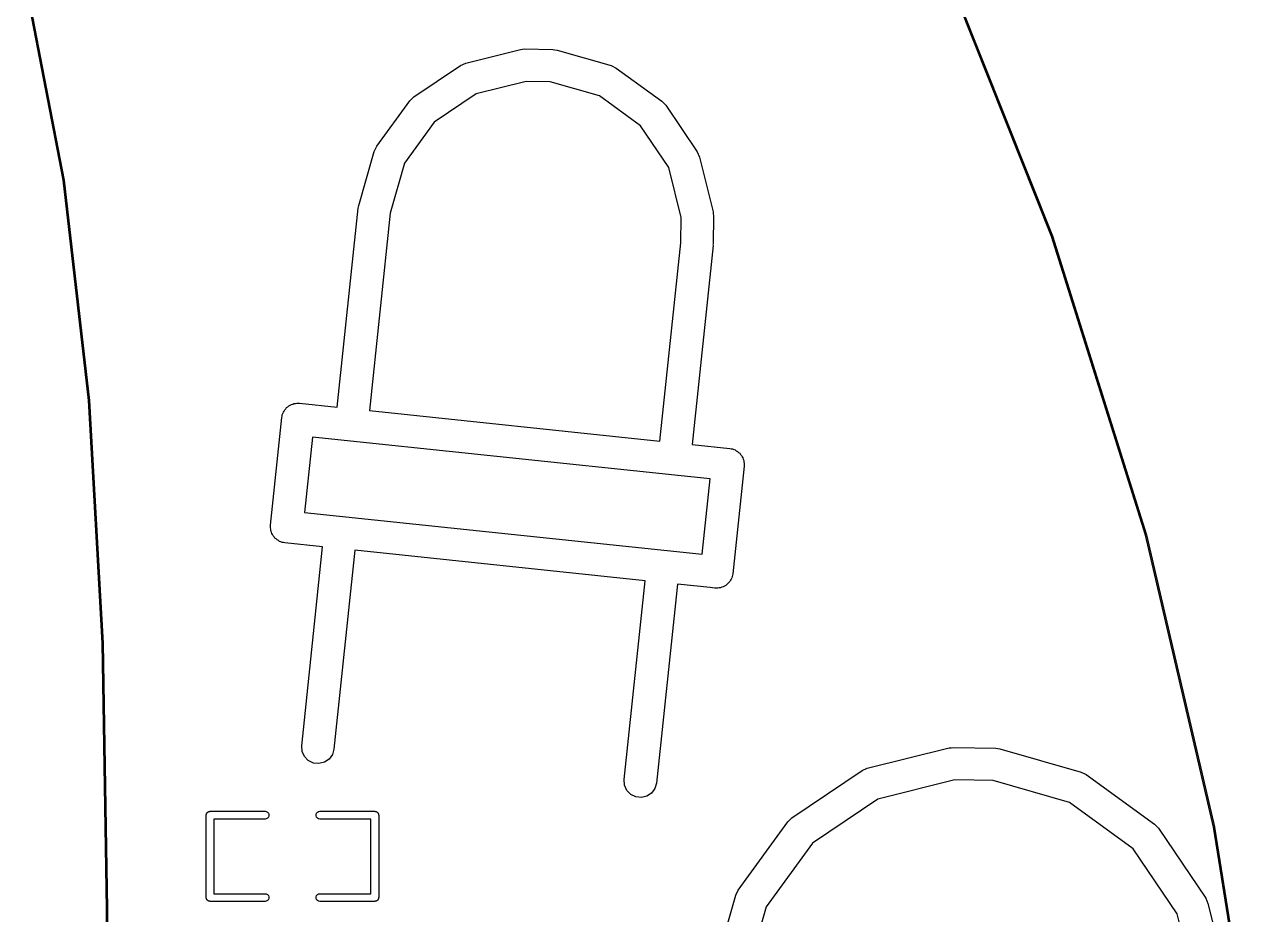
# Model space of a CAD drawing. Extents: x 69.6 to 139.6, y -158 to -61.
# Drawn here: x 127.87 to 139.29, y -87.83 to -79.6 of the extents above; entities that cross this region are included whole.
import ezdxf

# ---------------------------------------------------------------- set-up
doc = ezdxf.new("R2010")
doc.units = 0
doc.header["$MEASUREMENT"] = 0
doc.layers.add('BLACK', color=7, linetype='CONTINUOUS')

msp = doc.modelspace()

# ---------------------------------------------------------------- linework, layer by layer
at = {"layer": 'Black'}
for p, q in [((128.228, -81.0345), (127.873, -79.1933)), ((127.883, -79.1911), (128.238, -81.0328)), ((136.512, -79.3674), (137.38, -81.5504)), ((137.371, -81.5539), (136.502, -79.3712)), ((131.952, -79.9508), (132.458, -79.8248)), ((132.458, -79.8248), (132.477, -79.8234)), ((132.477, -79.8234), (132.497, -79.8204)), ((132.497, -79.8204), (132.758, -79.8249)), ((132.758, -79.8249), (132.777, -79.8287)), ((132.777, -79.8287), (132.797, -79.8307)), ((132.797, -79.8307), (133.298, -79.9743)), ((131.473, -80.2633), (131.905, -79.972)), ((131.905, -79.972), (131.952, -79.9508)), ((131.952, -79.9508), (131.952, -79.9508)), ((133.298, -79.9743), (133.344, -79.9971)), ((133.344, -79.9971), (133.344, -79.9971)), ((133.344, -79.9971), (133.344, -79.9971)), ((133.344, -79.9971), (133.766, -80.3033)), ((132.511, -80.1207), (132.05, -80.2355)), ((132.733, -80.1245), (132.511, -80.1207)), ((133.189, -80.2554), (132.733, -80.1245)), ((131.435, -80.2995), (131.473, -80.2633)), ((132.05, -80.2355), (131.662, -80.4972)), ((133.568, -80.5305), (133.189, -80.2554)), ((131.129, -80.721), (131.435, -80.2995)), ((131.435, -80.2995), (131.435, -80.2995)), ((133.766, -80.3033), (133.766, -80.3034)), ((133.766, -80.3034), (133.766, -80.3034)), ((133.766, -80.3034), (133.802, -80.3408)), ((133.802, -80.3408), (134.093, -80.7727)), ((131.662, -80.4972), (131.387, -80.8759)), ((133.83, -80.9185), (133.568, -80.5305)), ((131.106, -80.7678), (131.129, -80.721)), ((131.129, -80.721), (131.129, -80.721)), ((130.963, -81.2686), (131.106, -80.7678)), ((134.093, -80.7727), (134.115, -80.8203)), ((134.115, -80.8203), (134.115, -80.8203)), ((134.115, -80.8203), (134.241, -81.3258)), ((131.387, -80.8759), (131.255, -81.3386)), ((133.945, -81.3792), (133.83, -80.9185)), ((128.462, -83.0727), (128.228, -81.0345)), ((128.238, -81.0328), (128.238, -81.033)), ((128.238, -81.033), (128.238, -81.0332)), ((128.238, -81.0332), (128.472, -83.0717)), ((130.764, -83.1341), (130.958, -81.2942)), ((130.958, -81.2942), (130.961, -81.2816)), ((130.961, -81.2816), (130.963, -81.2686)), ((131.255, -81.3386), (131.063, -83.1654)), ((133.941, -81.6143), (133.945, -81.3792)), ((134.245, -81.3647), (134.24, -81.6261)), ((134.241, -81.3258), (134.242, -81.3453)), ((134.242, -81.3453), (134.245, -81.3647)), ((133.748, -83.4477), (133.941, -81.6143)), ((134.24, -81.6392), (134.046, -83.479)), ((134.24, -81.6261), (134.239, -81.6326)), ((134.239, -81.6326), (134.24, -81.6392)), ((138.239, -84.3177), (137.371, -81.5539)), ((137.38, -81.5504), (137.38, -81.5505)), ((137.38, -81.5505), (137.38, -81.5507)), ((137.38, -81.5507), (138.249, -84.3148)), ((128.59, -85.3169), (128.462, -83.0727)), ((128.472, -83.0717), (128.472, -83.0719)), ((128.472, -83.0719), (128.472, -83.072)), ((128.472, -83.072), (128.6, -85.3165)), ((130.296, -83.1388), (130.307, -83.1314)), ((130.307, -83.1314), (130.317, -83.1223)), ((130.317, -83.1223), (130.329, -83.117)), ((130.329, -83.117), (130.34, -83.1096)), ((130.34, -83.1096), (130.352, -83.1065)), ((130.352, -83.1065), (130.364, -83.1011)), ((130.364, -83.1011), (130.377, -83.1002)), ((130.377, -83.1002), (130.39, -83.097)), ((130.39, -83.097), (130.403, -83.0984)), ((130.403, -83.0984), (130.416, -83.0975)), ((130.416, -83.0975), (130.764, -83.1341)), ((130.147, -84.2255), (130.251, -83.231)), ((130.251, -83.231), (130.255, -83.2184)), ((130.255, -83.2184), (130.256, -83.2053)), ((130.256, -83.2053), (130.262, -83.1935)), ((130.262, -83.1935), (130.266, -83.1809)), ((130.266, -83.1809), (130.273, -83.1703)), ((130.273, -83.1703), (130.279, -83.1585)), ((130.279, -83.1585), (130.289, -83.1494)), ((130.289, -83.1494), (130.296, -83.1388)), ((131.063, -83.1654), (133.748, -83.4477)), ((130.534, -83.4115), (130.461, -84.1077)), ((133.945, -83.77), (130.534, -83.4115)), ((134.046, -83.479), (134.394, -83.5156)), ((134.394, -83.5156), (134.407, -83.5192)), ((134.407, -83.5192), (134.42, -83.5206)), ((134.42, -83.5206), (134.432, -83.5264)), ((134.432, -83.5264), (134.444, -83.53)), ((134.444, -83.53), (134.455, -83.5377)), ((134.455, -83.5377), (134.467, -83.5434)), ((134.467, -83.5434), (134.476, -83.5529)), ((134.476, -83.5529), (134.487, -83.5606)), ((134.487, -83.5606), (134.494, -83.5715)), ((134.494, -83.5715), (134.503, -83.5809)), ((134.503, -83.5809), (134.508, -83.5929)), ((134.508, -83.5929), (134.516, -83.6038)), ((134.528, -83.6805), (134.423, -84.675)), ((134.516, -83.6038), (134.519, -83.6165)), ((134.519, -83.6165), (134.524, -83.6285)), ((134.524, -83.6285), (134.525, -83.6416)), ((134.525, -83.6416), (134.528, -83.6543)), ((134.528, -83.6543), (134.527, -83.6674)), ((134.527, -83.6674), (134.528, -83.6805)), ((134.214, -83.7983), (133.945, -83.77)), ((134.141, -84.4945), (134.214, -83.7983)), ((130.461, -84.1077), (134.141, -84.4945)), ((130.146, -84.2517), (130.148, -84.2386)), ((130.15, -84.2644), (130.146, -84.2517)), ((130.148, -84.2386), (130.147, -84.2255)), ((130.15, -84.2775), (130.15, -84.2644)), ((130.156, -84.2895), (130.15, -84.2775)), ((130.159, -84.3022), (130.156, -84.2895)), ((130.166, -84.3131), (130.159, -84.3022)), ((130.172, -84.3251), (130.166, -84.3131)), ((130.181, -84.3345), (130.172, -84.3251)), ((130.188, -84.3454), (130.181, -84.3345)), ((130.199, -84.3531), (130.188, -84.3454)), ((130.208, -84.3626), (130.199, -84.3531)), ((130.22, -84.3683), (130.208, -84.3626)), ((130.23, -84.376), (130.22, -84.3683)), ((130.243, -84.3796), (130.23, -84.376)), ((130.255, -84.3854), (130.243, -84.3796)), ((130.268, -84.3868), (130.255, -84.3854)), ((130.28, -84.3904), (130.268, -84.3868)), ((130.628, -84.427), (130.28, -84.3904)), ((138.868, -87.0203), (138.239, -84.3177)), ((138.249, -84.3148), (138.249, -84.315)), ((138.249, -84.315), (138.249, -84.3152)), ((138.249, -84.3152), (138.877, -87.0182)), ((130.435, -86.2668), (130.628, -84.427)), ((130.927, -84.4583), (130.733, -86.2982)), ((133.612, -84.7405), (130.927, -84.4583)), ((134.401, -84.7357), (134.395, -84.7475)), ((134.409, -84.7251), (134.401, -84.7357)), ((134.413, -84.7125), (134.409, -84.7251)), ((134.418, -84.7007), (134.413, -84.7125)), ((134.42, -84.6876), (134.418, -84.7007)), ((134.423, -84.675), (134.42, -84.6876)), ((133.419, -86.5804), (133.612, -84.7405)), ((133.91, -84.7719), (133.717, -86.6118)), ((134.214, -84.8038), (133.91, -84.7719)), ((134.258, -84.8085), (134.214, -84.8038)), ((134.272, -84.8076), (134.258, -84.8085)), ((134.285, -84.8089), (134.272, -84.8076)), ((134.297, -84.8058), (134.285, -84.8089)), ((134.31, -84.8049), (134.297, -84.8058)), ((134.322, -84.7995), (134.31, -84.8049)), ((134.335, -84.7963), (134.322, -84.7995)), ((134.346, -84.789), (134.335, -84.7963)), ((134.358, -84.7837), (134.346, -84.789)), ((134.367, -84.7746), (134.358, -84.7837)), ((134.378, -84.7672), (134.367, -84.7746)), ((134.386, -84.7566), (134.378, -84.7672)), ((134.395, -84.7475), (134.386, -84.7566)), ((128.629, -87.7761), (128.59, -85.3169)), ((128.6, -85.3165), (128.6, -85.3166)), ((128.6, -85.3166), (128.6, -85.3167)), ((128.6, -85.3167), (128.639, -87.776)), ((130.439, -86.3188), (130.435, -86.2668)), ((130.46, -86.3664), (130.439, -86.3188)), ((130.733, -86.2982), (130.719, -86.3483)), ((135.666, -86.4752), (136.424, -86.2862)), ((136.424, -86.2862), (136.443, -86.2848)), ((136.443, -86.2848), (136.463, -86.2817)), ((136.463, -86.2817), (136.855, -86.2886)), ((136.855, -86.2886), (136.874, -86.2923)), ((136.874, -86.2923), (136.894, -86.2944)), ((136.894, -86.2944), (137.645, -86.5097)), ((130.496, -86.4039), (130.46, -86.3664)), ((130.543, -86.4267), (130.496, -86.4039)), ((130.595, -86.4321), (130.543, -86.4267)), ((130.645, -86.4195), (130.595, -86.4321)), ((130.688, -86.3904), (130.645, -86.4195)), ((130.719, -86.3483), (130.688, -86.3904)), ((134.97, -86.9334), (135.618, -86.4964)), ((135.618, -86.4964), (135.666, -86.4752)), ((135.666, -86.4752), (135.666, -86.4752)), ((137.645, -86.5097), (137.692, -86.5326)), ((137.692, -86.5326), (138.324, -86.9919)), ((133.422, -86.6324), (133.419, -86.5804)), ((133.443, -86.68), (133.422, -86.6324)), ((133.703, -86.6618), (133.672, -86.704)), ((133.717, -86.6118), (133.703, -86.6618)), ((136.477, -86.582), (135.764, -86.7599)), ((136.83, -86.5882), (136.477, -86.582)), ((137.537, -86.7908), (136.83, -86.5882)), ((133.48, -86.7174), (133.443, -86.68)), ((133.526, -86.7403), (133.48, -86.7174)), ((133.578, -86.7457), (133.526, -86.7403)), ((133.629, -86.7331), (133.578, -86.7457)), ((133.672, -86.704), (133.629, -86.7331)), ((135.764, -86.7599), (135.16, -87.1673)), ((138.126, -87.219), (137.537, -86.7908)), ((129.552, -86.909), (129.553, -86.9059)), ((129.553, -86.9028), (129.554, -86.8999)), ((129.553, -86.9059), (129.553, -86.9028)), ((129.554, -86.8999), (129.555, -86.8968)), ((129.555, -86.8968), (129.556, -86.8941)), ((129.556, -86.8941), (129.557, -86.8912)), ((129.557, -86.8912), (129.559, -86.8888)), ((129.559, -86.8888), (129.561, -86.8861)), ((129.561, -86.8861), (129.563, -86.8841)), ((129.563, -86.8841), (129.565, -86.8818)), ((129.565, -86.8818), (129.568, -86.8802)), ((129.568, -86.8802), (129.57, -86.8782)), ((129.57, -86.8782), (129.573, -86.8771)), ((129.573, -86.8771), (129.576, -86.8756)), ((129.576, -86.8756), (129.579, -86.875)), ((129.579, -86.875), (129.582, -86.874)), ((129.582, -86.874), (129.585, -86.874)), ((129.585, -86.874), (129.588, -86.8734)), ((129.588, -86.8734), (130.096, -86.8734)), ((130.096, -86.8734), (130.108, -86.8756)), ((130.108, -86.8756), (130.119, -86.8818)), ((130.119, -86.8818), (130.127, -86.8912)), ((130.127, -86.8912), (130.131, -86.9028)), ((130.131, -86.9028), (130.131, -86.9152)), ((130.569, -86.9028), (130.573, -86.8912)), ((130.569, -86.9152), (130.569, -86.9028)), ((130.573, -86.8912), (130.581, -86.8818)), ((130.581, -86.8818), (130.592, -86.8756)), ((130.592, -86.8756), (130.604, -86.8734)), ((130.604, -86.8734), (131.112, -86.8734)), ((131.112, -86.8734), (131.115, -86.874)), ((131.115, -86.874), (131.118, -86.874)), ((131.118, -86.874), (131.121, -86.875)), ((131.121, -86.875), (131.124, -86.8756)), ((131.124, -86.8756), (131.127, -86.8771)), ((131.127, -86.8771), (131.13, -86.8782)), ((131.13, -86.8782), (131.132, -86.8802)), ((131.132, -86.8802), (131.135, -86.8818)), ((131.135, -86.8818), (131.137, -86.8841)), ((131.137, -86.8841), (131.139, -86.8861)), ((131.139, -86.8861), (131.141, -86.8888)), ((131.141, -86.8888), (131.143, -86.8912)), ((131.143, -86.8912), (131.144, -86.8941)), ((131.144, -86.8941), (131.145, -86.8968)), ((131.145, -86.8968), (131.146, -86.8999)), ((131.146, -86.8999), (131.147, -86.9028)), ((131.147, -86.9028), (131.147, -86.9059)), ((131.147, -86.9059), (131.148, -86.909)), ((129.552, -87.671), (129.552, -86.909)), ((130.096, -86.9446), (129.624, -86.9446)), ((129.624, -86.9446), (129.624, -87.6354)), ((130.108, -86.9424), (130.096, -86.9446)), ((130.119, -86.9362), (130.108, -86.9424)), ((130.127, -86.9268), (130.119, -86.9362)), ((130.131, -86.9152), (130.127, -86.9268)), ((130.573, -86.9268), (130.569, -86.9152)), ((130.581, -86.9362), (130.573, -86.9268)), ((130.592, -86.9424), (130.581, -86.9362)), ((130.604, -86.9446), (130.592, -86.9424)), ((131.076, -86.9446), (130.604, -86.9446)), ((131.076, -87.6354), (131.076, -86.9446)), ((131.148, -86.909), (131.148, -87.671)), ((134.473, -87.6017), (134.933, -86.9695)), ((134.933, -86.9695), (134.97, -86.9334)), ((138.324, -86.9919), (138.36, -87.0294)), ((139.283, -89.6132), (138.868, -87.0203)), ((138.877, -87.0182), (138.877, -87.0184)), ((138.877, -87.0184), (138.877, -87.0186)), ((138.877, -87.0186), (139.293, -89.6117)), ((138.36, -87.0294), (138.797, -87.6772)), ((135.16, -87.1673), (134.732, -87.7567)), ((138.533, -87.823), (138.126, -87.219)), ((129.553, -87.6741), (129.552, -87.671)), ((129.553, -87.6772), (129.553, -87.6741)), ((129.554, -87.6801), (129.553, -87.6772)), ((129.555, -87.6832), (129.554, -87.6801)), ((129.556, -87.6859), (129.555, -87.6832)), ((129.557, -87.6888), (129.556, -87.6859)), ((129.559, -87.6912), (129.557, -87.6888)), ((129.561, -87.6939), (129.559, -87.6912)), ((129.563, -87.6959), (129.561, -87.6939)), ((129.565, -87.6982), (129.563, -87.6959)), ((129.568, -87.6998), (129.565, -87.6982)), ((129.57, -87.7018), (129.568, -87.6998)), ((129.573, -87.7029), (129.57, -87.7018)), ((129.576, -87.7044), (129.573, -87.7029)), ((129.579, -87.705), (129.576, -87.7044)), ((129.582, -87.706), (129.579, -87.705)), ((129.624, -87.6354), (130.096, -87.6354)), ((130.096, -87.6354), (130.108, -87.6376)), ((130.108, -87.7044), (130.096, -87.7066)), ((130.108, -87.6376), (130.119, -87.6438)), ((130.119, -87.6982), (130.108, -87.7044)), ((130.119, -87.6438), (130.127, -87.6532)), ((130.127, -87.6888), (130.119, -87.6982)), ((130.127, -87.6532), (130.131, -87.6648)), ((130.131, -87.6772), (130.127, -87.6888)), ((130.131, -87.6648), (130.131, -87.6772)), ((130.569, -87.6648), (130.573, -87.6532)), ((130.569, -87.6772), (130.569, -87.6648)), ((130.573, -87.6888), (130.569, -87.6772)), ((130.573, -87.6532), (130.581, -87.6438)), ((130.581, -87.6982), (130.573, -87.6888)), ((130.581, -87.6438), (130.592, -87.6376)), ((130.592, -87.7044), (130.581, -87.6982)), ((130.592, -87.6376), (130.604, -87.6354)), ((130.604, -87.7066), (130.592, -87.7044)), ((130.604, -87.6354), (131.076, -87.6354)), ((131.121, -87.705), (131.118, -87.706)), ((131.124, -87.7044), (131.121, -87.705)), ((131.127, -87.7029), (131.124, -87.7044)), ((131.13, -87.7018), (131.127, -87.7029)), ((131.132, -87.6998), (131.13, -87.7018)), ((131.135, -87.6982), (131.132, -87.6998)), ((131.137, -87.6959), (131.135, -87.6982)), ((131.139, -87.6939), (131.137, -87.6959)), ((131.141, -87.6912), (131.139, -87.6939)), ((131.143, -87.6888), (131.141, -87.6912)), ((131.144, -87.6859), (131.143, -87.6888)), ((131.145, -87.6832), (131.144, -87.6859)), ((131.146, -87.6801), (131.145, -87.6832)), ((131.147, -87.6772), (131.146, -87.6801)), ((131.148, -87.671), (131.147, -87.6741)), ((131.147, -87.6741), (131.147, -87.6772)), ((134.235, -88.3997), (134.451, -87.6485)), ((134.451, -87.6485), (134.473, -87.6017)), ((138.797, -87.6772), (138.818, -87.7248)), ((128.629, -88.5614), (128.629, -87.7761)), ((128.639, -87.776), (128.639, -87.776)), ((128.639, -87.776), (128.639, -87.7761)), ((128.639, -87.7761), (128.639, -88.5614)), ((129.585, -87.706), (129.582, -87.706)), ((129.588, -87.7066), (129.585, -87.706)), ((130.096, -87.7066), (129.588, -87.7066)), ((131.112, -87.7066), (130.604, -87.7066)), ((131.115, -87.706), (131.112, -87.7066)), ((131.118, -87.706), (131.115, -87.706)), ((134.732, -87.7567), (134.526, -88.4736)), ((138.818, -87.7248), (139.007, -88.483)), ((138.711, -88.5364), (138.533, -87.823))]:
    msp.add_line(p, q, dxfattribs=at)

doc.saveas('drawing.dxf')
